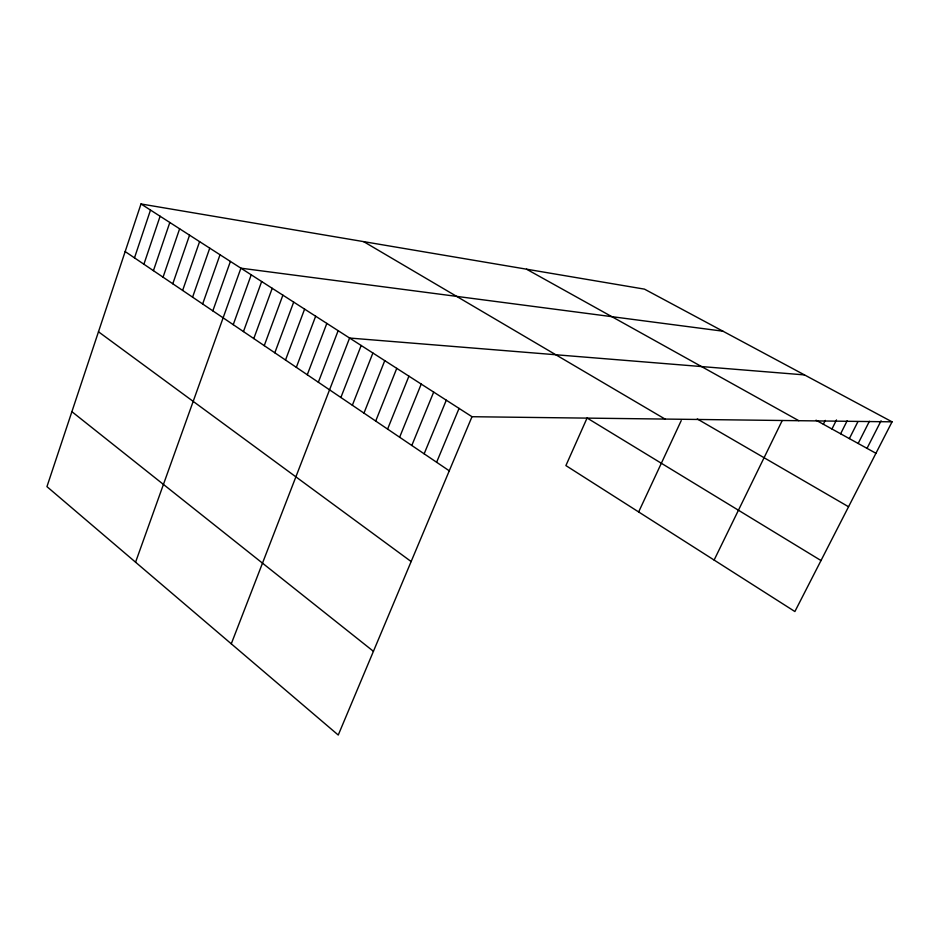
<?xml version="1.0" encoding="UTF-8"?>
<svg xmlns="http://www.w3.org/2000/svg" width="939" height="939" viewBox="0 0 939 939"><rect width="100%" height="100%" fill="white"/><g stroke="black" fill="none" stroke-linecap="round" stroke-linejoin="round"><path stroke-width="1.41" d="M892.05 421.834L644.483 289.142L141.003 203.963L46.95 486.637L338.251 735.037L472 416.716L892.05 421.834L794.887 611.535L565.9 465.58L587.086 418.008L821.003 560.548M134.488 257.861L150.498 210.066M143.902 264.235L160.1 216.24M153.421 270.667L169.818 222.484M163.057 277.181L179.631 228.787M172.788 283.766L189.561 235.173M182.636 290.433L199.596 241.628M192.589 297.158L209.749 248.154M202.648 303.978L220.019 254.751M212.836 310.856L230.407 261.429M135.568 562.203L240.912 268.178L722.913 331.185M233.236 324.659L251.229 274.81M243.459 331.584L261.664 281.524M253.788 338.568L272.216 288.308M264.246 345.646L282.885 295.163M274.822 352.794L293.684 302.1M285.515 360.036L304.6 309.119M296.337 367.349L315.657 316.22M307.276 374.755L326.831 323.415M318.344 382.243L338.146 330.681M231.276 643.825L349.59 338.04L804.488 374.907M340.88 397.49L361.175 345.482M352.36 405.249L372.889 353.017M363.968 413.101L384.755 360.646M375.706 421.048L396.763 368.358M387.596 429.088L408.923 376.175M399.627 437.234L421.224 384.086M411.81 445.473L433.677 392.091M424.146 453.819L446.295 400.202M436.623 462.258L459.065 408.406M638.649 511.943L681.233 420.602M714.121 560.055L782.199 420.59M823.35 424.24L825.275 420.379M831.966 428.994L836.485 419.944M840.628 433.783L847.142 420.813M849.361 438.607L857.894 421.705M858.164 443.466L869.397 421.294M867.014 448.361L881.087 420.754M816.026 420.203L875.934 453.279M526.521 269.188L798.807 420.695M697.29 418.958L848.551 506.755M363.651 241.628L665.035 419.064M141.003 203.963L472 416.716M125.169 251.558L449.265 470.815M98.478 331.784L411.141 561.545M71.892 411.669L373.429 651.314"/></g></svg>
